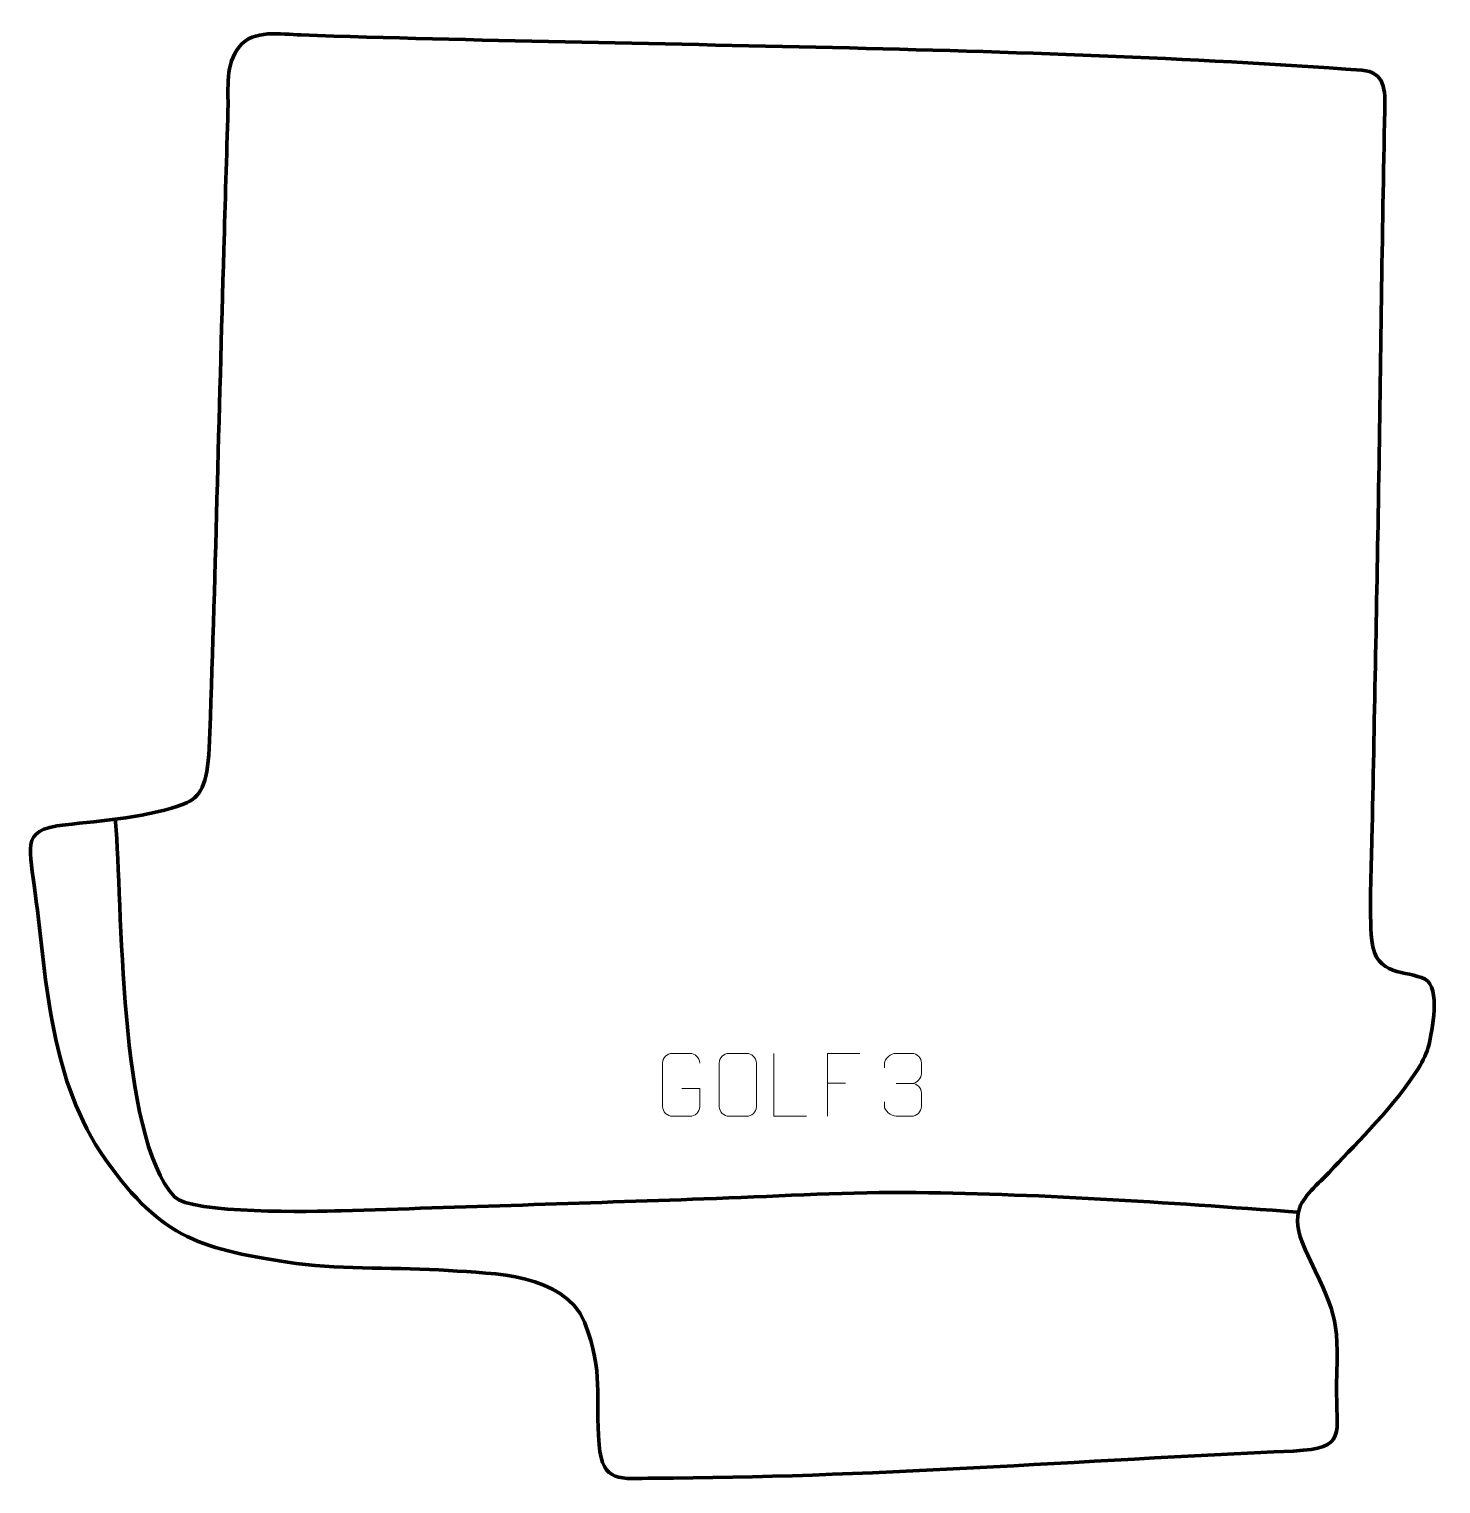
# Model space of a CAD drawing. Header units: millimetres. Extents: x 881 to 1443, y 114 to 693.
import ezdxf

# ---------------------------------------------------------------- set-up
doc = ezdxf.new("R2010")
doc.units = ezdxf.units.MM
doc.header["$MEASUREMENT"] = 0
doc.layers.add('layer 1', color=7, linetype='Continuous')
doc.layers.add('layer 2', color=7, linetype='Continuous')

msp = doc.modelspace()

# ---------------------------------------------------------------- linework, layer by layer
at = {"layer": 'layer 1', "color": 142, "lineweight": 158}
msp.add_open_spline([(1385.3758, 222.2389), (1333.8345, 225.9791), (1280.7764, 229.7348), (1229.1353, 230.0155), (1229.1353, 230.0155), (1202.9941, 230.1576), (1175.7867, 228.3731), (1149.5272, 227.4733), (1149.5272, 227.4733), (1101.4651, 225.832), (1053.2937, 224.2234), (1005.2294, 222.7395), (1005.2294, 222.7395), (994.6611, 222.4132), (945.2818, 221.4916), (938.8997, 228.2848), (938.8997, 228.2848), (916.2524, 252.3921), (918.2085, 345.7143), (915.4078, 377.3112), (915.4078, 377.3112), (915.4078, 377.3112), (915.2761, 378.797), (915.2761, 378.797)], degree=3, knots=[0, 0, 0, 0, 0.14285714, 0.14285714, 0.14285714, 0.14285714, 0.28571429, 0.28571429, 0.28571429, 0.28571429, 0.42857143, 0.42857143, 0.42857143, 0.42857143, 0.57142857, 0.57142857, 0.57142857, 0.57142857, 0.71428571, 0.71428571, 0.71428571, 0.71428571, 1, 1, 1, 1], dxfattribs=at)
at = {"layer": 'layer 1', "color": 250, "lineweight": 9}
for points, knots in [([(1140.7183, 271.3663), (1140.7183, 271.3663), (1147.8864, 271.3663), (1147.8864, 271.3663), (1147.8864, 271.3663), (1147.8864, 271.3663), (1147.8864, 264.1982), (1147.8864, 264.1982), (1147.8864, 264.1982), (1147.7467, 261.8748), (1146.0695, 260.3952), (1143.9217, 260.3844), (1143.9217, 260.3844), (1141.5899, 260.3848), (1139.2579, 260.3848), (1136.9264, 260.3844), (1136.9264, 260.3844), (1135.0015, 260.279), (1133.0293, 262.1635), (1133.0405, 264.1808), (1133.0405, 264.1808), (1133.0409, 269.9509), (1133.0409, 275.7206), (1133.0405, 281.4899), (1133.0405, 281.4899), (1133.0447, 283.628), (1134.7915, 285.3472), (1136.9438, 285.3338), (1136.9438, 285.3338), (1139.2695, 285.3338), (1141.5956, 285.3338), (1143.9217, 285.3338), (1143.9217, 285.3338), (1145.8684, 285.3692), (1147.8598, 283.8777), (1147.8864, 281.44)], [0, 0, 0, 0, 0.1, 0.1, 0.1, 0.1, 0.2, 0.2, 0.2, 0.2, 0.3, 0.3, 0.3, 0.3, 0.4, 0.4, 0.4, 0.4, 0.5, 0.5, 0.5, 0.5, 0.6, 0.6, 0.6, 0.6, 0.7, 0.7, 0.7, 0.7, 0.8, 0.8, 0.8, 0.8, 1, 1, 1, 1]), ([(1159.4883, 285.3332), (1161.814, 285.3332), (1164.1401, 285.3332), (1166.4662, 285.3332), (1166.4662, 285.3332), (1168.4128, 285.3688), (1170.4042, 283.8772), (1170.4309, 281.4396), (1170.4309, 281.4396), (1170.4305, 275.6927), (1170.4305, 269.9454), (1170.4309, 264.1977), (1170.4309, 264.1977), (1170.2911, 261.8743), (1168.6139, 260.3947), (1166.4662, 260.3839), (1166.4662, 260.3839), (1164.1343, 260.3843), (1161.8024, 260.3843), (1159.4709, 260.3839), (1159.4709, 260.3839), (1157.5459, 260.2785), (1155.5738, 262.163), (1155.585, 264.1803), (1155.585, 264.1803), (1155.5853, 269.9504), (1155.5853, 275.7201), (1155.585, 281.4894), (1155.585, 281.4894), (1155.5892, 283.6275), (1157.3359, 285.3467), (1159.4883, 285.3332)], [0, 0, 0, 0, 0.11111111, 0.11111111, 0.11111111, 0.11111111, 0.22222222, 0.22222222, 0.22222222, 0.22222222, 0.33333333, 0.33333333, 0.33333333, 0.33333333, 0.44444444, 0.44444444, 0.44444444, 0.44444444, 0.55555556, 0.55555556, 0.55555556, 0.55555556, 0.66666667, 0.66666667, 0.66666667, 0.66666667, 0.77777778, 0.77777778, 0.77777778, 0.77777778, 1, 1, 1, 1]), ([(1190.3365, 260.3801), (1190.3365, 260.3801), (1177.3874, 260.3801), (1177.3874, 260.3801), (1177.3874, 260.3801), (1177.3874, 260.3801), (1177.3874, 285.3337), (1177.3874, 285.3337)], [0, 0, 0, 0, 0.33333333, 0.33333333, 0.33333333, 0.33333333, 1, 1, 1, 1]), ([(1211.5733, 285.3412), (1211.5733, 285.3412), (1198.6993, 285.3412), (1198.6993, 285.3412), (1198.6993, 285.3412), (1198.6993, 285.3412), (1198.6993, 260.3876), (1198.6993, 260.3876)], [0, 0, 0, 0, 0.33333333, 0.33333333, 0.33333333, 0.33333333, 1, 1, 1, 1]), ([(1221.3347, 279.6569), (1221.3347, 279.6569), (1221.3347, 281.5141), (1221.3347, 281.5141), (1221.3347, 281.5141), (1221.3204, 283.256), (1223.9849, 285.3741), (1226.044, 285.3514), (1226.044, 285.3514), (1228.1081, 285.3514), (1230.1721, 285.3514), (1232.2358, 285.3514), (1232.2358, 285.3514), (1234.4303, 285.3602), (1236.0286, 283.5134), (1236.073, 281.6013), (1236.073, 281.6013), (1236.0726, 280.1662), (1236.0726, 278.7311), (1236.073, 277.2956), (1236.073, 277.2956), (1236.0244, 275.6421), (1234.4218, 273.4121), (1232.2235, 273.4221), (1232.2235, 273.4221), (1234.4272, 273.4109), (1236.0352, 271.6077), (1236.0892, 269.5482), (1236.0892, 269.5482), (1236.0888, 267.7635), (1236.0888, 265.9788), (1236.0892, 264.1937), (1236.0892, 264.1937), (1236.0993, 262.1323), (1234.0444, 260.3692), (1232.2235, 260.3773), (1232.2235, 260.3773), (1230.1582, 260.3776), (1228.093, 260.3776), (1226.0274, 260.3773), (1226.0274, 260.3773), (1223.8588, 260.3888), (1221.3278, 262.789), (1221.3092, 264.2508), (1221.3092, 264.2508), (1221.3092, 264.2508), (1221.3092, 266.1594), (1221.3092, 266.1594)], [0, 0, 0, 0, 0.07692308, 0.07692308, 0.07692308, 0.07692308, 0.15384615, 0.15384615, 0.15384615, 0.15384615, 0.23076923, 0.23076923, 0.23076923, 0.23076923, 0.30769231, 0.30769231, 0.30769231, 0.30769231, 0.38461538, 0.38461538, 0.38461538, 0.38461538, 0.46153846, 0.46153846, 0.46153846, 0.46153846, 0.53846154, 0.53846154, 0.53846154, 0.53846154, 0.61538462, 0.61538462, 0.61538462, 0.61538462, 0.69230769, 0.69230769, 0.69230769, 0.69230769, 0.76923077, 0.76923077, 0.76923077, 0.76923077, 0.84615385, 0.84615385, 0.84615385, 0.84615385, 1, 1, 1, 1])]:
    msp.add_open_spline(points, degree=3, knots=knots, dxfattribs=at)
for points in [[(1198.6993, 273.4615), (1198.6993, 273.4615), (1205.8674, 273.4615), (1205.8674, 273.4615)], [(1226.0444, 273.4117), (1226.0444, 273.4117), (1232.2408, 273.4117), (1232.2408, 273.4117)]]:
    msp.add_open_spline(points, degree=3, dxfattribs=at)
at = {"layer": 'layer 2', "color": 242, "lineweight": 158}
msp.add_open_spline([(1417.9831, 510.1389), (1418.7873, 560.2673), (1419.323, 610.3324), (1420.4517, 660.4617), (1420.4517, 660.4617), (1420.6318, 668.4594), (1420.6063, 675.8228), (1411.234, 676.5052), (1411.234, 676.5052), (1274.1572, 686.4865), (1127.5802, 685.8325), (989.2943, 690.5129), (989.2943, 690.5129), (981.0329, 690.7925), (970.2772, 692.8466), (964.6858, 685.8838), (964.6858, 685.8838), (958.894, 678.6713), (960.3683, 669.6235), (960.1186, 660.7604), (960.1186, 660.7604), (959.5968, 642.2387), (959.0246, 623.7164), (958.4774, 605.1952), (958.4774, 605.1952), (956.5301, 539.1229), (955.0982, 472.8516), (952.6794, 406.8182), (952.6794, 406.8182), (951.8182, 392.1185), (949.3185, 387.2793), (942.6802, 384.6138), (942.6802, 384.6138), (930.1292, 379.5745), (909.0686, 377.8219), (895.4461, 376.3037), (895.4461, 376.3037), (885.4146, 375.1858), (882.5186, 372.911), (881.7497, 368.4312), (881.7497, 368.4312), (880.9914, 364.0128), (882.3422, 357.4457), (883.4139, 349.2563), (883.4139, 349.2563), (888.2076, 312.1679), (889.3148, 274.9227), (911.3505, 243.1206), (911.3505, 243.1206), (934.3193, 211.0622), (949.6986, 207.4391), (987.3105, 201.8253), (987.3105, 201.8253), (1007.1393, 199.3016), (1027.7122, 200.3382), (1047.8442, 198.9675), (1047.8442, 198.9675), (1065.7877, 197.7962), (1093.5204, 197.8988), (1102.0325, 178.4863), (1102.0325, 178.4863), (1109.8189, 157.4963), (1106.1263, 149.8408), (1107.8414, 129.6728), (1107.8414, 129.6728), (1109.1653, 114.1035), (1116.351, 116.3468), (1129.6724, 116.3762), (1129.6724, 116.3762), (1212.5525, 116.5596), (1300.803, 123.5471), (1384.1185, 127.1839), (1384.1185, 127.1839), (1405.978, 128.3885), (1400.8582, 133.6016), (1401.2613, 153.4725), (1401.2613, 153.4725), (1402.1672, 182.2419), (1400.6749, 181.5767), (1388.7835, 207.393), (1388.7835, 207.393), (1385.4399, 214.6521), (1385.0197, 219.6384), (1386.5765, 224.0484), (1386.5765, 224.0484), (1388.3235, 228.997), (1394.8607, 234.3539), (1400.3314, 240.1733), (1400.3314, 240.1733), (1409.0121, 249.4075), (1425.1315, 265.3927), (1433.7145, 279.2747), (1433.7145, 279.2747), (1435.7664, 282.5935), (1437.2518, 285.7319), (1437.9003, 288.5395), (1437.9003, 288.5395), (1439.2034, 294.1807), (1442.7653, 311.5426), (1436.4847, 314.85), (1436.4847, 314.85), (1429.1047, 318.7363), (1416.7703, 315.4891), (1415.2449, 330.2779), (1415.2449, 330.2779), (1414.13, 342.4678), (1415.0817, 358.1148), (1415.3267, 370.6614), (1415.3267, 370.6614), (1416.2247, 416.6547), (1417.1921, 462.6472), (1417.9589, 508.643), (1417.9589, 508.643), (1417.9589, 508.643), (1417.9831, 510.1389), (1417.9831, 510.1389)], degree=3, knots=[0, 0, 0, 0, 0.03333333, 0.03333333, 0.03333333, 0.03333333, 0.06666667, 0.06666667, 0.06666667, 0.06666667, 0.1, 0.1, 0.1, 0.1, 0.13333333, 0.13333333, 0.13333333, 0.13333333, 0.16666667, 0.16666667, 0.16666667, 0.16666667, 0.2, 0.2, 0.2, 0.2, 0.23333333, 0.23333333, 0.23333333, 0.23333333, 0.26666667, 0.26666667, 0.26666667, 0.26666667, 0.3, 0.3, 0.3, 0.3, 0.33333333, 0.33333333, 0.33333333, 0.33333333, 0.36666667, 0.36666667, 0.36666667, 0.36666667, 0.4, 0.4, 0.4, 0.4, 0.43333333, 0.43333333, 0.43333333, 0.43333333, 0.46666667, 0.46666667, 0.46666667, 0.46666667, 0.5, 0.5, 0.5, 0.5, 0.53333333, 0.53333333, 0.53333333, 0.53333333, 0.56666667, 0.56666667, 0.56666667, 0.56666667, 0.6, 0.6, 0.6, 0.6, 0.63333333, 0.63333333, 0.63333333, 0.63333333, 0.66666667, 0.66666667, 0.66666667, 0.66666667, 0.7, 0.7, 0.7, 0.7, 0.73333333, 0.73333333, 0.73333333, 0.73333333, 0.76666667, 0.76666667, 0.76666667, 0.76666667, 0.8, 0.8, 0.8, 0.8, 0.83333333, 0.83333333, 0.83333333, 0.83333333, 0.86666667, 0.86666667, 0.86666667, 0.86666667, 0.9, 0.9, 0.9, 0.9, 0.93333333, 0.93333333, 0.93333333, 0.93333333, 1, 1, 1, 1], dxfattribs=at)

doc.saveas('drawing.dxf')
